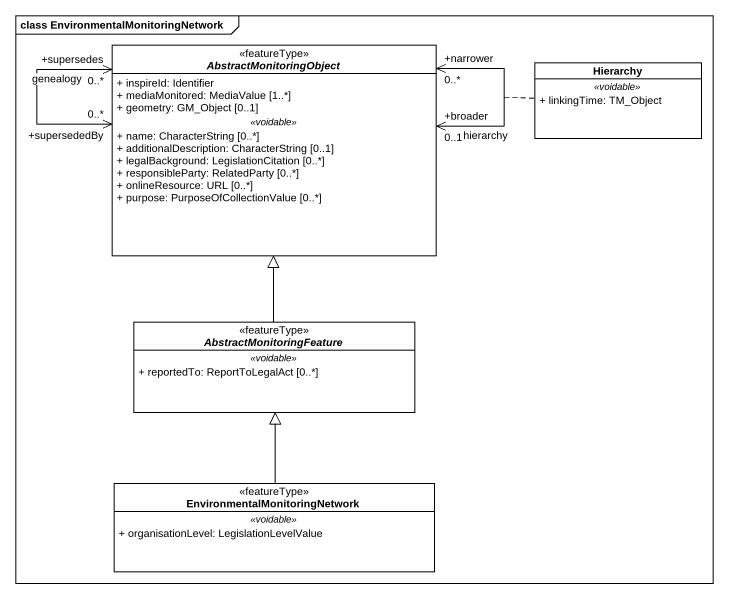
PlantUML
@startuml
mainframe class EnvironmentalMonitoringNetwork
hide circle
hide empty members
skinparam classAttributeIconSize 0
abstract class AbstractMonitoringObject <<featureType>> #FFFFFF {
  + inspireId: Identifier
  + mediaMonitored: MediaValue [1..*]
  + geometry: GM_Object [0..1]
  .. <<voidable>> ..
  + name: CharacterString [0..*]
  + additionalDescription: CharacterString [0..1]
  + legalBackground: LegislationCitation [0..*]
  + responsibleParty: RelatedParty [0..*]
  + onlineResource: URL [0..*]
  + purpose: PurposeOfCollectionValue [0..*]
}
class Hierarchy #FFFFFF {
  .. <<voidable>> ..
  + linkingTime: TM_Object
}
abstract class AbstractMonitoringFeature <<featureType>> #FFFFFF {
  .. <<voidable>> ..
  + reportedTo: ReportToLegalAct [0..*]
}
class "EnvironmentalMonitoringNetwork" as EnvironmentalMonitoringNetwo <<featureType>> #FFFFFF {
  .. <<voidable>> ..
  + organisationLevel: LegislationLevelValue
}
AbstractMonitoringObject "+broader\n0..1" <--> "+narrower\n0..*" AbstractMonitoringObject : hierarchy
(AbstractMonitoringObject, AbstractMonitoringObject) .. Hierarchy
AbstractMonitoringObject "+supersedes\n0..*" <--> "+supersededBy\n0..*" AbstractMonitoringObject : genealogy
AbstractMonitoringFeature -up-|> AbstractMonitoringObject
EnvironmentalMonitoringNetwo -up-|> AbstractMonitoringFeature
@enduml
